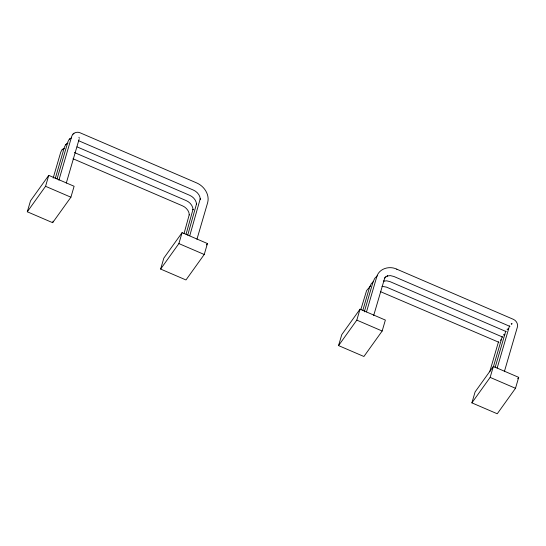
<?xml version="1.0" encoding="UTF-8"?>
<svg xmlns="http://www.w3.org/2000/svg" width="546" height="546" viewBox="0 0 546 546"><rect width="100%" height="100%" fill="white"/><g stroke="black" fill="none" stroke-linecap="round" stroke-linejoin="round"><path stroke-width="0.82" d="M79.3 138.274L78.958 137.264M27.3 211.78L30.501 200.839L48.751 175.362L74.106 186.268L70.905 197.208L52.648 222.686L27.3 211.78L45.557 186.302L48.751 175.362M53.167 178.098L60.77 152.102L62.032 149.85L64.278 148.348M55.242 178.569L64.503 146.888L65.766 144.635L68.011 143.134M57.05 178.958L67.977 141.591L69.24 139.339L71.485 137.838M58.886 180.248L71.71 136.377C72.632 132.944 76.87 131.293 79.996 132.753L196.574 182.89C203.986 186.002 209.794 194.328 207.698 202.505L196.949 239.25M52.648 222.686L53.105 221.123M66.284 183.094L79.081 139.346M160.633 269.062L163.834 258.115L182.084 232.644L207.439 243.543L204.238 254.484L185.981 279.962L160.633 269.062L178.89 243.584L182.084 232.644M184.029 233.62L189.305 214.455L189.346 215.001C189.196 210.893 186.111 207.378 182.446 205.808L73.021 158.743M186.077 234.186L193.038 209.241L193.086 209.787C192.929 205.678 189.851 202.163 186.179 200.594L74.413 152.525M187.728 235.121L196.512 203.945L196.56 204.491C196.403 200.382 193.325 196.867 189.653 195.297L77.102 146.888M189.749 235.77L200.252 198.73L200.293 199.276C200.143 195.168 197.058 191.653 193.386 190.083L78.494 140.67M338.561 345.591L341.762 334.65L360.019 309.173L385.367 320.072L382.166 331.019L363.916 356.49L338.561 345.591L356.818 320.113L360.019 309.173M360.756 309.855L366.598 290.574L370.393 286.118M362.858 310.217L369.505 287.496L371.219 283.838L373.689 281.292M364.305 311.848L373.034 282.009L374.747 278.351L377.661 275.416M366.496 311.923L376.767 276.795C379.006 268.414 389.646 265.554 396.867 269.219M373.669 315.513L384.759 277.887L384.527 278.467L385.599 276.938L385.142 277.368L387.619 275.839L387.094 276.003L390.37 275.607L393.959 276.508L509.984 326.412M471.894 402.866L475.095 391.926L493.352 366.448L518.7 377.354L515.499 388.295L497.249 413.772L471.894 402.866L490.151 377.395L493.352 366.448M489.728 371.799L498.491 341.823M493.461 366.584L502.224 336.609M495.099 367.574L505.76 331.122M497.174 368.031L509.493 325.907M504.347 371.662L517.41 326.986C518.209 323.887 516.263 320.598 513.411 319.349L396.696 269.144M500.573 340.383L501.071 339.496M507.841 329.688L508.333 328.794M511.575 324.474L512.1 323.58L511.186 323.805M504.026 335.633L504.838 334.282L503.487 334.718M206.449 244.922L207.439 243.543M517.71 378.733L518.7 377.354M72.98 134.125L73.969 133.272M69.24 139.339L70.236 138.486M65.766 144.635L66.762 143.775M62.032 149.85L63.029 148.99M507.016 329.231L507.452 329.013M383.879 281.053L383.353 281.217L386.636 280.821L390.049 281.647L506.251 331.627M381.968 286.295L386.52 287.135L502.866 337.175M380.535 291.673L498.983 342.328M178.89 243.584L204.238 254.484M356.818 320.113L382.166 331.019M490.151 377.395L515.499 388.295M45.557 186.302L70.905 197.208"/></g></svg>
